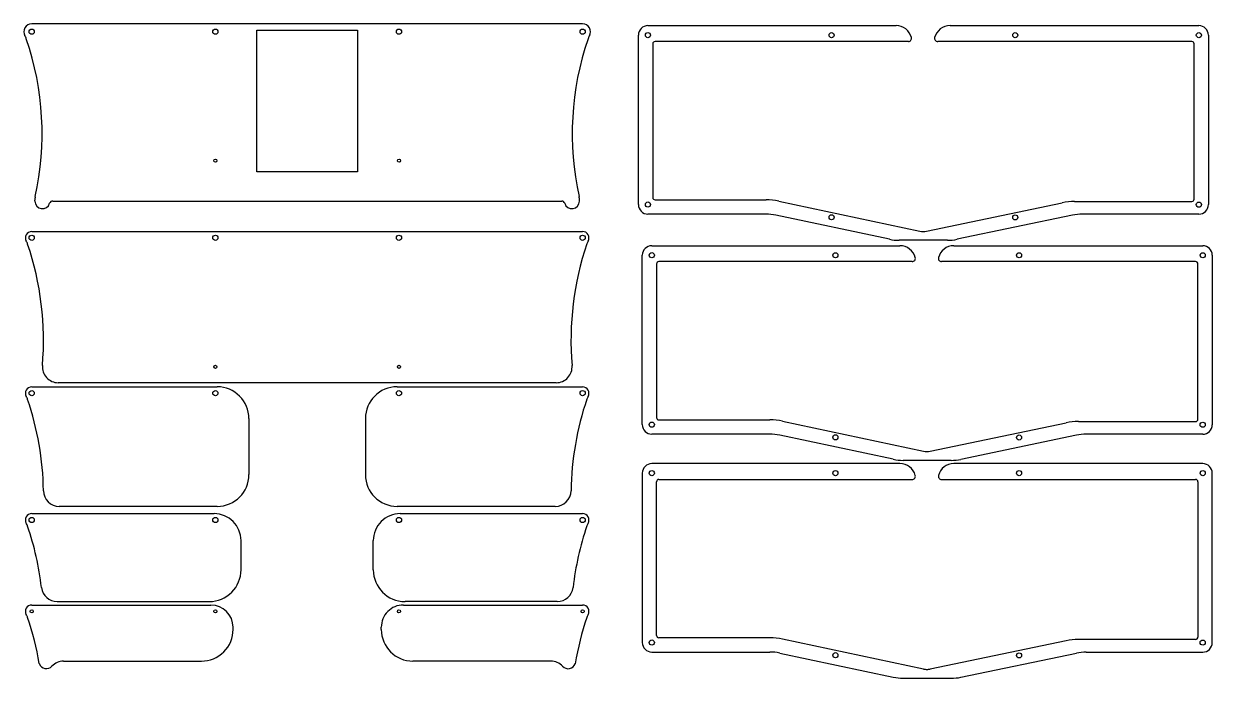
# Model space of a CAD drawing. Header units: millimetres. Extents: x -1511 to 747, y -483 to 541.
# Drawn here: x -2 to 747, y -483 to -70 of the extents above; entities that cross this region are included whole.
import ezdxf

# ---------------------------------------------------------------- set-up
doc = ezdxf.new("R2010")
doc.units = ezdxf.units.MM
doc.layers.get('0').update_dxf_attribs({"lineweight": 25, "true_color": 0xffffff})

msp = doc.modelspace()

# ---------------------------------------------------------------- linework, layer by layer
for p, q in [((350, -70), (2.7, -70.01)), ((391.17, -71.19), (547.59, -71.19)), ((581.59, -71.19), (738.47, -71.19)), ((385.17, -184.04), (385.17, -77.19)), ((555.33, -81.19), (395.67, -81.19)), ((733.97, -81.19), (573.84, -81.19)), ((744.47, -77.19), (744.47, -184.09)), ((394.17, -82.69), (394.17, -179.54)), ((735.47, -180.59), (735.47, -82.69)), ((4.7, -181.9), (4.7, -181.21)), ((15.93, -181.81), (336.79, -181.81)), ((348, -181.85), (348, -181.2)), ((395.67, -181.04), (465.68, -181.04)), ((473.58, -181.87), (562.47, -200.76)), ((566.72, -200.77), (652.32, -182.9)), ((660.08, -182.09), (733.97, -182.09)), ((465.57, -190.04), (391.17, -190.04)), ((543.38, -205.91), (471.81, -190.7)), ((658.84, -190.73), (586.05, -205.93)), ((738.47, -190.09), (664.98, -190.09)), ((2.7, -201.01), (350, -201)), ((579.91, -206.56), (549.61, -206.56)), ((387.59, -322.85), (387.59, -216)), ((393.59, -210), (550, -210)), ((584, -210), (740.88, -210)), ((746.88, -216), (746.88, -322.9)), ((396.59, -221.5), (396.59, -318.35)), ((557.75, -220), (398.09, -220)), ((736.38, -220), (576.25, -220)), ((737.88, -319.4), (737.88, -221.5)), ((2.7, -298.99), (119.65, -298.99)), ((333.35, -296.4), (19.43, -296.4)), ((233.05, -298.99), (350, -298.98)), ((139.65, -318.99), (139.65, -354.39)), ((213.05, -318.99), (213.05, -354.39)), ((398.09, -319.85), (468.09, -319.85)), ((475.99, -320.68), (564.88, -339.57)), ((569.13, -339.58), (654.73, -321.71)), ((662.5, -320.9), (736.38, -320.9)), ((467.99, -328.85), (393.59, -328.85)), ((545.79, -344.72), (474.22, -329.51)), ((661.26, -329.54), (588.46, -344.74)), ((740.88, -328.9), (667.39, -328.9)), ((550, -347.42), (393.59, -347.42)), ((582.33, -345.37), (552.02, -345.37)), ((740.88, -347.42), (584, -347.42)), ((387.59, -353.42), (387.59, -460.27)), ((396.59, -455.77), (396.59, -358.92)), ((398.09, -357.42), (557.75, -357.42)), ((576.25, -357.42), (736.38, -357.42)), ((737.88, -358.92), (737.88, -456.82)), ((746.88, -460.32), (746.88, -353.42)), ((119.65, -374.39), (20.12, -374.39)), ((332.69, -374.39), (233.05, -374.39)), ((2.7, -378.99), (117.65, -378.99)), ((235.05, -378.99), (350, -378.98)), ((134.65, -414.39), (134.65, -395.99)), ((218.05, -414.39), (218.05, -395.99)), ((18.8, -434.39), (114.65, -434.39)), ((334.02, -434.39), (238.05, -434.39)), ((2.7, -436.62), (115.65, -436.62)), ((237.05, -436.61), (350, -436.61)), ((129.65, -452.01), (129.65, -450.62)), ((223.05, -452.01), (223.05, -450.61)), ((468.09, -457.27), (398.09, -457.27)), ((564.88, -476.99), (475.99, -458.1)), ((654.73, -459.13), (569.13, -477)), ((736.38, -458.32), (662.5, -458.32)), ((393.59, -466.27), (467.99, -466.27)), ((474.22, -466.93), (545.79, -482.14)), ((588.46, -482.16), (661.26, -466.96)), ((667.39, -466.32), (740.88, -466.32)), ((22.81, -472.01), (109.65, -472.01)), ((329.99, -472.01), (243.05, -472.01)), ((552.02, -482.79), (582.33, -482.79))]:
    msp.add_line(p, q)
at = {"flags": 128}
msp.add_lwpolyline([(144.65, -74), (208.05, -74), (208.05, -163.4), (144.65, -163.4)], close=True, dxfattribs=at)
for centre, radius in [((2.7, -75), 1.62), ((118.47, -75), 1.62), ((234.23, -75), 1.62), ((350, -75), 1.63), ((391.17, -77.19), 1.63), ((506.94, -77.19), 1.62), ((622.71, -77.19), 1.62), ((738.47, -77.19), 1.62), ((118.47, -156.4), 1), ((234.24, -156.4), 1), ((391.17, -184.04), 1.63), ((738.47, -184.09), 1.63), ((506.94, -192.03), 1.62), ((622.71, -192.14), 1.62), ((2.7, -205), 1.62), ((118.47, -205), 1.62), ((234.23, -205), 1.62), ((350, -205), 1.63), ((393.59, -216), 1.63), ((509.35, -216), 1.62), ((625.12, -216), 1.62), ((740.88, -216), 1.62), ((118.47, -286.4), 1), ((234.24, -286.4), 1), ((2.7, -302.98), 1.62), ((118.47, -302.98), 1.62), ((234.23, -302.98), 1.62), ((350, -302.98), 1.63), ((393.59, -322.85), 1.63), ((740.88, -322.9), 1.63), ((509.35, -330.84), 1.62), ((625.12, -330.95), 1.62), ((393.59, -353.42), 1.63), ((509.35, -353.42), 1.62), ((625.12, -353.42), 1.62), ((740.88, -353.42), 1.62), ((2.7, -382.98), 1.62), ((118.47, -382.98), 1.62), ((234.23, -382.98), 1.62), ((350, -382.98), 1.63), ((2.7, -440.61), 1), ((118.47, -440.61), 1), ((234.23, -440.61), 1), ((350, -440.61), 1), ((393.59, -460.27), 1.63), ((740.88, -460.32), 1.63), ((509.35, -468.26), 1.62), ((625.12, -468.37), 1.62)]:
    msp.add_circle(centre, radius)
for centre, radius, start, end in [((2.7, -75.01), 5, 90.00146, 210.94008), ((350, -75), 5, 329.05992, 90.00146), ((391.17, -77.19), 6, 90, 180), ((547.59, -81.19), 10, 14.47751, 90), ((581.59, -81.19), 10, 90, 165.52249), ((738.47, -77.19), 6, 0, 90), ((-10.16, -82.72), 10, 18.89225, 30.94008), ((-175.58, -139.33), 184.84, 347.58916, 18.89225), ((528.28, -139.32), 184.84, 161.10775, 192.41084), ((362.87, -82.71), 10, 149.05992, 161.10775), ((395.67, -82.69), 1.5, 90, 180), ((555.33, -79.19), 2, 270, 14.47751), ((573.84, -79.19), 2, 165.52249, 270), ((733.97, -82.69), 1.5, 0, 90), ((14.7, -181.21), 10, 167.58916, 180), ((338, -181.2), 10, 360, 12.41084), ((395.67, -179.54), 1.5, 180, 270), ((9.45, -181.9), 4.75, 180, 343.59399), ((15.93, -183.81), 2, 90, 163.59399), ((336.79, -183.81), 2, 16.84395, 90), ((343.25, -181.85), 4.75, 196.84395, 0), ((391.17, -184.04), 6, 180, 270), ((465.68, -219.04), 38, 78.00427, 90), ((660.08, -220.09), 38, 90, 101.79428), ((733.97, -180.59), 1.5, 270, 0), ((738.47, -184.09), 6, 270, 0), ((465.57, -220.04), 30, 78.00427, 90), ((664.98, -220.09), 30, 90, 101.79428), ((2.7, -205.01), 4, 90.00146, 210.94008), ((350, -205), 4, 329.05992, 90.00146), ((564.61, -190.69), 10.29, 258.00427, 281.79428), ((-9.31, -212.21), 10, 18.89225, 30.94008), ((-178.42, -269.54), 188.57, 355.12917, 18.73635), ((534.08, -269.76), 191.42, 161.4195, 184.73848), ((361.15, -211.68), 9, 149.05992, 161.10775), ((549.61, -176.56), 30, 258.00427, 270), ((579.91, -176.56), 30, 270, 281.79428), ((393.59, -216), 6, 90, 180), ((550, -220), 10, 14.47751, 90), ((584, -220), 10, 90, 165.52249), ((740.88, -216), 6, 360, 90), ((398.09, -221.5), 1.5, 90, 180), ((557.75, -218), 2, 270, 14.47751), ((576.25, -218), 2, 165.52249, 270), ((736.38, -221.5), 1.5, 0, 90), ((19.43, -286.4), 10, 175.12917, 270), ((333.35, -286.4), 10, 270, 4.73848), ((2.7, -302.99), 4, 90.00146, 210.94008), ((119.65, -318.99), 20, 0, 90.00146), ((233.05, -318.99), 20, 90.00146, 180), ((350, -302.98), 4, 329.05992, 90.00146), ((-9.31, -310.19), 10, 18.89225, 30.94008), ((-178.42, -367.53), 188.57, 0.90589, 18.73635), ((534.08, -367.75), 191.42, 161.4195, 179.04377), ((361.15, -309.67), 9, 149.05992, 161.10775), ((398.09, -318.35), 1.5, 180, 270), ((468.09, -357.85), 38, 78.00427, 90), ((662.5, -358.9), 38, 90, 101.79428), ((736.38, -319.4), 1.5, 270, 360), ((393.59, -322.85), 6, 180, 270), ((467.99, -358.85), 30, 78.00427, 90), ((667.39, -358.9), 30, 90, 101.79428), ((740.88, -322.9), 6, 270, 0), ((567.02, -329.5), 10.29, 258.00427, 281.79428), ((393.59, -353.42), 6, 90, 180), ((552.02, -315.37), 30, 258.00427, 270), ((550, -357.42), 10, 14.47751, 90), ((584, -357.42), 10, 90, 165.52249), ((582.33, -315.37), 30, 270, 281.79428), ((740.88, -353.42), 6, 0, 90), ((119.65, -354.39), 20, 270, 0), ((233.05, -354.39), 20, 180, 270), ((398.09, -358.92), 1.5, 90, 180), ((557.75, -355.42), 2, 270, 14.47751), ((576.25, -355.42), 2, 165.52249, 270), ((736.38, -358.92), 1.5, 0, 90), ((20.12, -364.39), 10, 180.90589, 270), ((332.69, -364.39), 10, 270, 359.04377), ((2.7, -382.99), 4, 90.00146, 210.94008), ((117.65, -395.99), 17, 0.00146, 90.00146), ((235.05, -395.99), 17, 90.00146, 180.00146), ((350, -382.98), 4, 329.05992, 90.00146), ((-9.31, -390.19), 10, 18.89225, 30.94008), ((-178.42, -447.53), 188.57, 6.69188, 18.73635), ((534.08, -447.75), 191.42, 161.4195, 173.33957), ((361.15, -389.67), 9, 149.05992, 161.10775), ((114.65, -414.39), 20, 270, 0.00146), ((238.05, -414.39), 20, 180.00146, 270), ((18.8, -424.39), 10, 186.69188, 270), ((334.02, -424.39), 10, 270, 353.33957), ((2.7, -440.62), 4, 90.00146, 210.94008), ((115.65, -450.62), 14, 0.00146, 90.00146), ((237.05, -450.61), 14, 90.00146, 180.00146), ((350, -440.61), 4, 329.05992, 90.00146), ((-9.31, -447.82), 10, 18.89225, 30.94008), ((-178.42, -505.15), 188.57, 9.65513, 18.73635), ((534.08, -505.37), 191.42, 161.4195, 170.44666), ((361.15, -447.29), 9, 149.05992, 161.10775), ((109.65, -452.01), 20, 270, 0.00146), ((243.05, -452.01), 20, 180.00146, 270.00024), ((398.09, -455.77), 1.5, 180, 270), ((736.38, -456.82), 1.5, -90, 0), ((393.59, -460.27), 6, 180, 270), ((468.09, -495.27), 38, 78.00427, 90), ((662.5, -496.32), 38, 90, 101.79428), ((740.88, -460.32), 6, -90, 0), ((467.99, -496.27), 30, 78.00427, 90), ((667.39, -496.32), 30, 90, 101.79428), ((8.46, -473.36), 1, 189.65513, 201.02054), ((11.96, -472.01), 4.75, 201.02054, 317.31509), ((22.81, -482.01), 10, 90, 137.31509), ((329.99, -482.01), 10, 42.68525, 90.00024), ((340.84, -472.01), 4.75, 222.68525, 340.40956), ((552.02, -452.79), 30, 258.00427, 270), ((582.33, -452.79), 30, 270, 281.79428)]:
    msp.add_arc(centre, radius, start, end)
msp.add_open_spline([(564.88, -476.99), (565.58, -477.14), (566.29, -477.22), (567.72, -477.22), (568.43, -477.15), (569.13, -477)], degree=3, knots=[0, 0, 0, 0, 0.2138734, 0.2138734, 0.4277467, 0.4277467, 0.4277467, 0.4277467])

doc.saveas('drawing.dxf')
